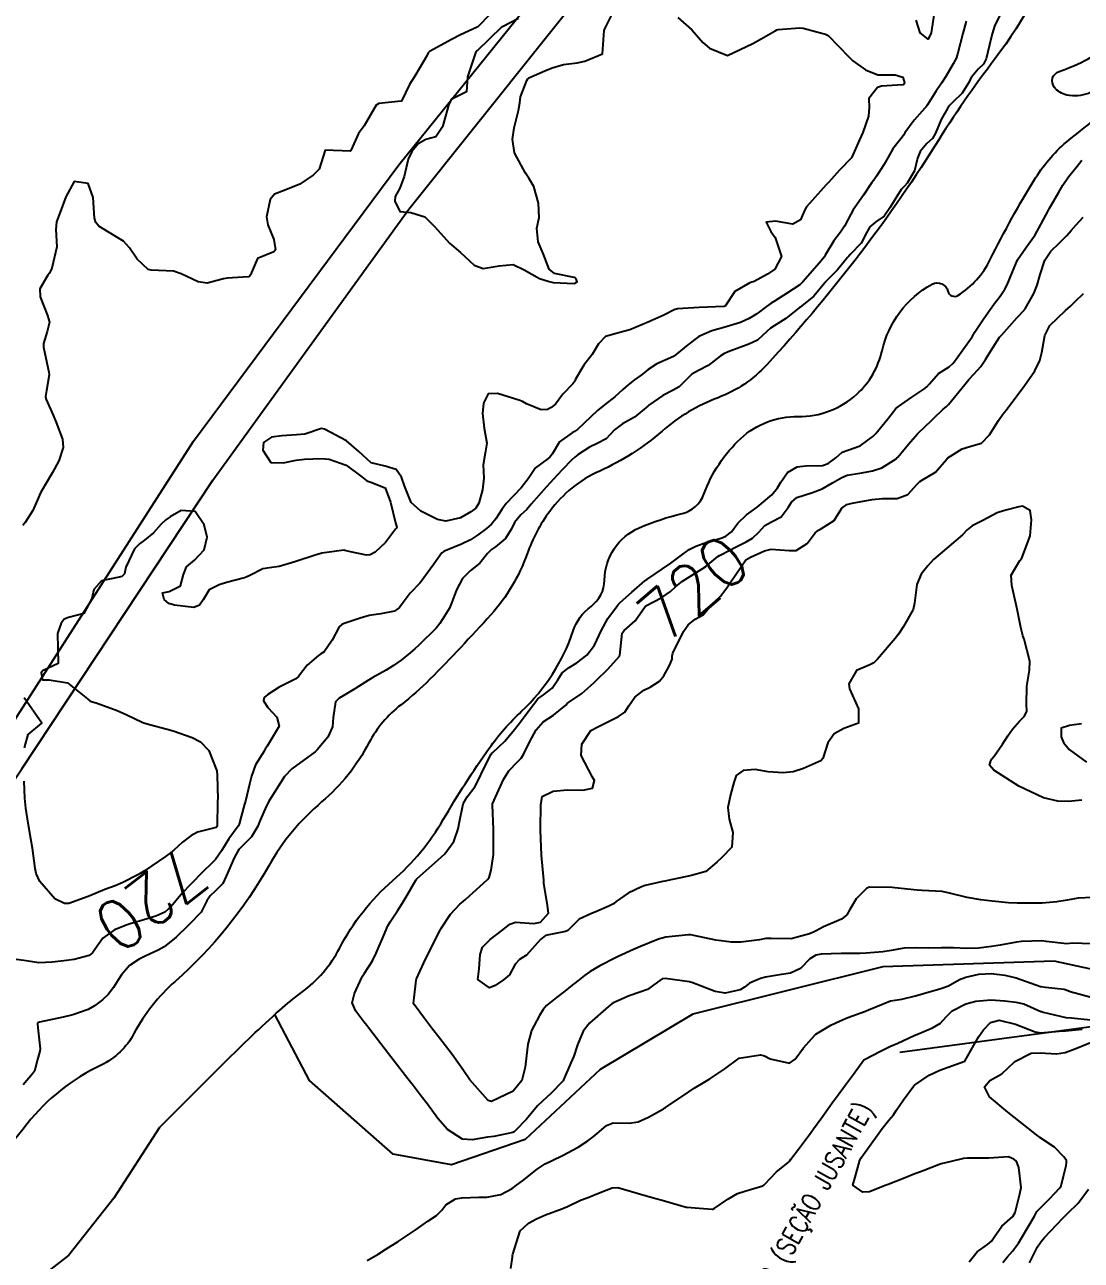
# Model space of a CAD drawing. Header units: metres. Extents: x 318500 to 325275, y 7408834 to 7428799.
# Drawn here: x 321337.8 to 321422.1, y 7415495.1 to 7415593.7 of the extents above; entities that cross this region are included whole.
import ezdxf
from ezdxf.enums import TextEntityAlignment as Align

# ---------------------------------------------------------------- set-up
doc = ezdxf.new("R2010")
doc.units = ezdxf.units.M
doc.header["$MEASUREMENT"] = 0
doc.linetypes.add('CONTINUO', pattern=[0])
for name, color, linetype in [('Cotas', 45, 'Continuous'), ('Curvas de Nivel 1m', 11, 'Continuous'), ('Curvas de Nivel 5m', 15, 'Continuous'), ('Hidrografia', 140, 'Continuous'), ('Linha Férrea', 20, 'Continuous'), ('TEXTO', 45, 'Continuous'), ('Vias Primárias', 230, 'Continuous'), ('Vias Secundárias', 230, 'Continuous')]:
    doc.layers.add(name, color=color, linetype=linetype)
doc.styles.add('ROMANS', font='romans', dxfattribs={"height": 0.2})
doc.styles.add('Style-STANDARD', font='STANDARD.shx')

msp = doc.modelspace()

# ---------------------------------------------------------------- linework, layer by layer
at = {"layer": 'Curvas de Nivel 1m', "flags": 128}
for points, elevation in [([(321374.903, 7415594.478), (321373.927, 7415593.489), (321373.89, 7415593.463), (321372.539, 7415592.848), (321371.88, 7415592.507), (321370.079, 7415591.537), (321369.974, 7415591.433), (321369.865, 7415591.181), (321369.256, 7415590.142), (321368.904, 7415589.554), (321368.49, 7415588.9), (321367.836, 7415587.57), (321367.81, 7415587.551), (321366.028, 7415587.367), (321365.807, 7415587.241), (321364.865, 7415585.604), (321364.418, 7415584.973), (321363.794, 7415583.619), (321363.782, 7415583.597), (321363.759, 7415583.586), (321361.76, 7415583.65), (321361.265, 7415582.127), (321360.802, 7415581.659), (321360.158, 7415581.233), (321359.723, 7415580.942), (321358.467, 7415580.438), (321357.715, 7415580.151), (321357.367, 7415579.705), (321357.073, 7415578.326), (321357.164, 7415577.705), (321357.662, 7415576.521), (321357.774, 7415575.698), (321357.648, 7415575.536), (321356.35, 7415575.005), (321355.78, 7415573.718), (321355.731, 7415573.616), (321355.628, 7415573.556), (321353.926, 7415573.445), (321353.625, 7415573.385), (321352.34, 7415573.048), (321351.62, 7415573.139), (321350.256, 7415573.794), (321349.632, 7415574.004), (321347.873, 7415574.067), (321347.633, 7415574.12), (321346.755, 7415574.958), (321346.138, 7415575.853), (321345.658, 7415576.392), (321344.378, 7415577.165), (321343.675, 7415577.579), (321343.438, 7415577.884), (321343.332, 7415578.239), (321343.237, 7415579.887), (321342.833, 7415581.005), (321341.722, 7415581.145), (321341.044, 7415579.92), (321340.692, 7415578.928), (321340.311, 7415577.931), (321340.267, 7415577.335), (321340.327, 7415575.93), (321339.932, 7415574.234), (321339.804, 7415573.937), (321339.739, 7415573.828), (321339.626, 7415573.688), (321338.977, 7415572.578), (321338.995, 7415571.946), (321339.578, 7415570.462), (321339.738, 7415569.937), (321339.562, 7415569.182), (321339.267, 7415568.229), (321339.265, 7415567.943), (321339.531, 7415566.677), (321339.709, 7415565.937), (321339.719, 7415565.735), (321339.498, 7415564.486), (321339.436, 7415563.995), (321339.44, 7415563.94), (321339.488, 7415563.761), (321340.05, 7415562.506), (321340.268, 7415561.928), (321340.778, 7415560.592), (321340.845, 7415559.919), (321340.481, 7415558.867), (321340, 7415557.931), (321339.4, 7415556.957), (321339.027, 7415556.31), (321338.88, 7415555.945), (321338.427, 7415554.897), (321337.796, 7415553.956), (321337.622, 7415553.692)], 722), ([(321415.861, 7415594.931), (321415.199, 7415593.638), (321414.968, 7415592.939), (321414.767, 7415592.055), (321414.491, 7415590.944), (321414.288, 7415590.521), (321413.857, 7415590.115), (321413.327, 7415589.478), (321413.055, 7415588.962), (321412.595, 7415588.202), (321411.817, 7415587.464), (321411.578, 7415587.219), (321411.418, 7415586.986), (321410.92, 7415586.112), (321410.444, 7415585), (321410.207, 7415584.581), (321409.778, 7415584.197), (321409.229, 7415583.555), (321409.027, 7415583.017), (321408.772, 7415581.993), (321408.207, 7415581.025), (321407.97, 7415580.785), (321407.725, 7415580.524), (321406.805, 7415579.044), (321406.371, 7415578.379), (321405.693, 7415577.928), (321405.205, 7415577.55), (321404.952, 7415577.071), (321404.514, 7415576.231), (321403.654, 7415575.325), (321403.535, 7415575.207), (321403.442, 7415575.092), (321402.623, 7415574.117), (321401.66, 7415573.11), (321401.647, 7415573.092), (321401.629, 7415573.07), (321400.739, 7415571.997), (321399.652, 7415571.139), (321399.619, 7415571.12), (321399.599, 7415571.099), (321398.518, 7415570.224), (321397.577, 7415569.627), (321397.293, 7415569.454), (321396.984, 7415569.176), (321396.261, 7415568.485), (321395.56, 7415568.162), (321393.908, 7415567.569), (321393.552, 7415567.411), (321393.272, 7415567.224), (321392.315, 7415566.462), (321391.532, 7415566.063), (321391.01, 7415565.773), (321390.481, 7415565.26), (321390.01, 7415564.768), (321389.509, 7415564.51), (321388.696, 7415564.088), (321387.571, 7415563.299), (321387.489, 7415563.227), (321386.447, 7415562.343), (321385.475, 7415561.825), (321384.831, 7415561.33), (321384.169, 7415560.63), (321383.454, 7415560.258), (321382.841, 7415559.967), (321381.953, 7415559.372), (321381.664, 7415559.149), (321381.433, 7415558.933), (321380.665, 7415558.144), (321379.958, 7415557.395), (321379.706, 7415557.098), (321379.404, 7415556.785), (321378.2, 7415555.418), (321377.833, 7415554.973), (321377.377, 7415554.564), (321376.871, 7415553.934), (321376.617, 7415553.441), (321376.138, 7415552.658), (321375.338, 7415551.992), (321375.019, 7415551.779), (321374.704, 7415551.466), (321374.083, 7415550.711), (321373.316, 7415550.091), (321372.709, 7415549.489), (321372.227, 7415548.565), (321371.83, 7415547.502), (321371.667, 7415547.111), (321371.264, 7415546.465), (321370.888, 7415545.883), (321370.609, 7415545.52), (321369.236, 7415544.154), (321368.911, 7415543.865), (321368.542, 7415543.547), (321367.817, 7415542.958), (321367.215, 7415542.529), (321366.607, 7415542.171), (321365.559, 7415541.585), (321365.337, 7415541.449), (321365.197, 7415541.361), (321364.115, 7415540.678), (321363.177, 7415540.101), (321362.878, 7415539.92), (321362.571, 7415539.626), (321362.398, 7415538.388), (321362.341, 7415537.628), (321361.951, 7415536.818), (321361.123, 7415535.807), (321360.938, 7415535.643), (321359.099, 7415534.291), (321358.492, 7415533.679), (321357.537, 7415532.155), (321357.255, 7415531.697), (321357.187, 7415531.58), (321357.064, 7415531.324), (321356.57, 7415530.182), (321356.38, 7415529.707), (321355.871, 7415528.867), (321355.014, 7415528.018), (321354.871, 7415527.863), (321354.784, 7415527.723), (321354.515, 7415527.237), (321353.843, 7415525.737), (321353.576, 7415525.147), (321352.972, 7415524.524), (321352.564, 7415524.158), (321352.318, 7415523.76), (321351.854, 7415522.859), (321350.932, 7415521.894), (321350.873, 7415521.838), (321350.815, 7415521.781), (321349.847, 7415520.865), (321348.913, 7415520.086), (321348.427, 7415519.807), (321347.392, 7415519.334), (321346.899, 7415519.097), (321346.132, 7415518.601), (321345.486, 7415517.851), (321345.253, 7415517.475), (321344.865, 7415516.844), (321344.429, 7415516.291), (321343.97, 7415515.869), (321343.349, 7415515.371), (321342.842, 7415515.078), (321341.598, 7415514.659), (321340.836, 7415514.473), (321338.963, 7415514.07), (321338.831, 7415514.031), (321338.788, 7415513.983), (321338.781, 7415513.94), (321338.825, 7415513.611), (321339.011, 7415511.937), (321338.984, 7415511.75), (321338.787, 7415511.083), (321338.542, 7415510.174), (321338.404, 7415509.944), (321337.64, 7415509.072)], 719), ([(321377.178, 7415594.164), (321375.891, 7415593.505), (321375.861, 7415593.489), (321375.831, 7415593.461), (321373.871, 7415591.577), (321373.819, 7415591.542), (321373.775, 7415591.491), (321373.289, 7415590.055), (321373.107, 7415589.497), (321373.018, 7415588.302), (321371.813, 7415587.703), (321371.757, 7415587.565), (321371.73, 7415587.511), (321371.617, 7415587.322), (321371.121, 7415585.52), (321370.583, 7415584.723), (321369.775, 7415584.508), (321369.16, 7415584.158), (321368.654, 7415583.557), (321368.375, 7415582.936), (321368.049, 7415581.565), (321367.721, 7415580.622), (321367.331, 7415579.956), (321367.319, 7415579.574), (321367.698, 7415578.772), (321368.584, 7415578.669), (321369.692, 7415578.332), (321370.508, 7415577.528), (321371.661, 7415576.235), (321372.553, 7415575.501), (321373.64, 7415574.491), (321374.359, 7415574.201), (321375.64, 7415574.435), (321376.741, 7415574.544), (321377.637, 7415574.118), (321378.846, 7415573.418), (321379.626, 7415573.165), (321379.936, 7415573.094), (321381.624, 7415573.007), (321381.852, 7415573.151), (321381.784, 7415573.378), (321381.711, 7415573.459), (321381.631, 7415573.493), (321380.049, 7415573.819), (321379.638, 7415574.167), (321379.153, 7415575.415), (321378.737, 7415576.346), (321378.651, 7415577.42), (321378.836, 7415578.275), (321378.772, 7415579.419), (321378.399, 7415580.747), (321378.006, 7415581.427), (321377.736, 7415581.807), (321376.851, 7415583.444), (321376.693, 7415584.529), (321376.83, 7415585.444), (321377.187, 7415586.822), (321377.285, 7415587.438), (321377.332, 7415587.922), (321377.837, 7415589.206), (321377.918, 7415589.35), (321378.003, 7415589.428), (321379.283, 7415589.981), (321379.852, 7415590.212), (321380.773, 7415590.48), (321381.859, 7415590.623), (321382.473, 7415590.758), (321383.87, 7415591.35), (321384.026, 7415593.212), (321384.064, 7415593.348), (321384.687, 7415594.564)], 721), ([(321410.34, 7415594.578), (321410.105, 7415593.007), (321409.885, 7415592.51), (321409.235, 7415593.017), (321408.905, 7415594.02)], 721), ([(321389.905, 7415594.246), (321390.999, 7415593.259), (321391.88, 7415592.24), (321392.434, 7415591.8), (321393.87, 7415591.22), (321395.88, 7415592.172), (321396.538, 7415592.529), (321397.649, 7415593.172), (321397.803, 7415593.259), (321397.892, 7415593.288), (321399.622, 7415593.416), (321399.894, 7415593.377), (321400.869, 7415593.125), (321401.689, 7415592.914), (321401.887, 7415592.791), (321403.539, 7415591.093), (321403.865, 7415590.772), (321404.873, 7415590.057), (321405.849, 7415589.677), (321407.23, 7415589.658), (321407.847, 7415589.488), (321407.975, 7415589.029), (321407.938, 7415588.93), (321407.837, 7415588.859), (321406.137, 7415588.754), (321405.834, 7415588.659), (321405.127, 7415587.764), (321405.152, 7415587.07), (321405.107, 7415586.375), (321404.65, 7415585.077), (321404.395, 7415584.467), (321403.79, 7415583.09), (321403.778, 7415583.071), (321403.759, 7415583.045), (321402.793, 7415582.051), (321401.946, 7415581.108), (321401.84, 7415580.998), (321401.728, 7415580.879), (321400.162, 7415579.133), (321400.001, 7415578.841), (321399.694, 7415578.092), (321399.082, 7415577.756), (321397.692, 7415577.976), (321396.947, 7415577.921), (321397.306, 7415577.174), (321397.673, 7415576.685), (321398.169, 7415575.162), (321397.64, 7415574.155), (321397.062, 7415573.749), (321395.98, 7415573.187), (321395.721, 7415573.096), (321395.628, 7415573.067), (321394.436, 7415572.389), (321393.662, 7415571.219), (321393.624, 7415571.196), (321393.599, 7415571.186), (321393.561, 7415571.182), (321391.598, 7415571.106), (321389.875, 7415570.988), (321389.595, 7415570.909), (321388.789, 7415570.483), (321387.58, 7415569.969), (321386.076, 7415569.322), (321385.569, 7415569.193), (321384.121, 7415568.788), (321383.559, 7415568.202), (321383.054, 7415567.357), (321382.404, 7415566.5), (321381.734, 7415565.377), (321381.661, 7415565.234), (321381.514, 7415565.01), (321380.713, 7415564.177), (321380.133, 7415563.394), (321379.775, 7415563.109), (321379.486, 7415562.972), (321379, 7415562.922), (321377.807, 7415563.425), (321377.493, 7415563.604), (321377.211, 7415563.718), (321375.502, 7415564.247), (321374.746, 7415564.223), (321374.378, 7415563.471), (321374.308, 7415562.646), (321374.45, 7415561.47), (321374.648, 7415560.272), (321374.522, 7415559.469), (321374.361, 7415558.535), (321374.416, 7415557.47), (321374.316, 7415556.556), (321374.007, 7415555.474), (321373.765, 7415555.096), (321373.38, 7415554.786), (321372.543, 7415554.322), (321371.368, 7415554.054), (321370.712, 7415554.178), (321369.38, 7415554.856), (321368.611, 7415555.548), (321368.09, 7415556.866), (321367.835, 7415557.556), (321367.419, 7415558.162), (321366.549, 7415558.447), (321365.427, 7415558.711), (321364.439, 7415559.605), (321363.453, 7415560.465), (321361.708, 7415561.396), (321361.467, 7415561.436), (321360.118, 7415561.002), (321359.459, 7415560.928), (321358.278, 7415560.868), (321357.456, 7415560.758), (321356.829, 7415560.326), (321356.776, 7415559.707), (321357.426, 7415558.738), (321358.404, 7415558.707), (321359.429, 7415558.926), (321360.099, 7415558.991), (321361.431, 7415559.054), (321362.073, 7415558.991), (321363.423, 7415558.518), (321364.679, 7415557.601), (321365.068, 7415557.257), (321365.406, 7415557.172), (321366.527, 7415556.699), (321366.952, 7415555.567), (321367.365, 7415553.915), (321367.468, 7415553.559), (321367.43, 7415553.488), (321367.358, 7415553.401), (321366.576, 7415552.337), (321365.751, 7415551.584), (321365.328, 7415551.359), (321365.06, 7415551.326), (321363.768, 7415551.613), (321363.331, 7415551.716), (321363.228, 7415551.724), (321362.468, 7415551.629), (321361.48, 7415551.487), (321361.328, 7415551.453), (321361.04, 7415551.357), (321359.321, 7415550.808), (321358.068, 7415550.439), (321357.316, 7415550.331), (321356.769, 7415550.252), (321355.75, 7415549.716), (321355.454, 7415549.572), (321355.307, 7415549.532), (321353.879, 7415549.164), (321353.298, 7415548.962), (321352.484, 7415548.57), (321352.004, 7415547.769), (321351.711, 7415547.336), (321351.271, 7415547.167), (321349.719, 7415547.35), (321349.275, 7415547.491), (321348.895, 7415547.806), (321348.771, 7415548.325), (321349.289, 7415548.429), (321350.199, 7415548.888), (321350.441, 7415549.789), (321350.686, 7415550.416), (321351.321, 7415550.927), (321352.089, 7415551.769), (321352.333, 7415552.777), (321352.094, 7415553.769), (321351.375, 7415554.813), (321350.268, 7415554.9), (321349.369, 7415554.389), (321349.024, 7415554.146), (321348.665, 7415553.81), (321348.05, 7415553.119), (321347.341, 7415552.543), (321346.931, 7415552.241), (321346.533, 7415551.842), (321345.849, 7415550.385), (321345.725, 7415549.854), (321345.533, 7415549.63), (321345.306, 7415549.579), (321343.888, 7415549.288), (321343.291, 7415548.593), (321343.158, 7415548.005), (321343.133, 7415547.882), (321342.477, 7415546.677), (321341.257, 7415546.358), (321340.927, 7415546.243), (321340.685, 7415545.918), (321340.394, 7415545.075), (321340.402, 7415543.922), (321340.435, 7415542.699), (321339.202, 7415542.099), (321339.113, 7415542.029), (321339.087, 7415541.941), (321339.192, 7415541.39), (321339.734, 7415541.39), (321341.189, 7415541.161), (321342.79, 7415539.886), (321342.987, 7415539.701), (321343.168, 7415539.638), (321343.479, 7415539.564), (321345.161, 7415538.938), (321345.917, 7415538.608), (321347.152, 7415538.01), (321347.281, 7415537.958), (321347.72, 7415537.821), (321349.145, 7415537.446), (321349.624, 7415537.314), (321351.135, 7415536.791), (321351.8, 7415536.44), (321352.455, 7415535.76), (321353.096, 7415534.141), (321353.134, 7415533.793), (321353.138, 7415533.749), (321353.18, 7415531.858), (321353.162, 7415531.749), (321353.15, 7415531.668), (321353.13, 7415529.749), (321353.108, 7415529.68), (321353.038, 7415529.615), (321351.571, 7415529.232), (321351.028, 7415528.954), (321350.373, 7415528.434), (321349.668, 7415527.793), (321349.296, 7415527.508), (321349.005, 7415527.305), (321347.323, 7415526.155), (321346.991, 7415525.939), (321346.803, 7415525.833), (321345.608, 7415525.223), (321344.977, 7415524.96), (321344.176, 7415524.664), (321342.964, 7415524.164), (321342.762, 7415524.084), (321342.244, 7415523.891), (321341.304, 7415523.556), (321340.954, 7415523.531), (321340.17, 7415523.922), (321338.98, 7415525.294), (321338.685, 7415525.943), (321338.611, 7415526.327), (321338.387, 7415527.946), (321338.261, 7415528.708), (321338.058, 7415529.95), (321337.858, 7415531.152), (321337.775, 7415531.953), (321337.728, 7415533.309)], 721), ([(321422.932, 7415520.314), (321421.403, 7415520.366), (321420.932, 7415520.334), (321419.278, 7415520.522), (321418.935, 7415520.566), (321417.312, 7415520.517), (321416.933, 7415520.451), (321415.624, 7415520.218), (321414.928, 7415520.112), (321413.889, 7415519.972), (321412.925, 7415519.965), (321411.881, 7415520.011), (321410.925, 7415519.993), (321409.933, 7415519.982), (321408.925, 7415520.018), (321407.964, 7415519.975), (321406.921, 7415519.788), (321406.267, 7415519.693), (321404.918, 7415519.578), (321404.427, 7415519.555), (321402.917, 7415519.562), (321401.321, 7415519.509), (321400.913, 7415519.42), (321400.415, 7415519.117), (321399.679, 7415518.348), (321398.893, 7415517.991), (321398.157, 7415517.881), (321396.888, 7415517.676), (321396.487, 7415517.565), (321395.618, 7415517.179), (321395.201, 7415516.859), (321394.872, 7415516.655), (321393.682, 7415516.394), (321392.869, 7415516.51), (321391.004, 7415517.239), (321390.881, 7415517.275), (321390.837, 7415517.285), (321388.884, 7415517.569), (321388.636, 7415517.522), (321388.283, 7415517.279), (321387.482, 7415516.679), (321386.868, 7415516.468), (321385.997, 7415516.175), (321384.855, 7415515.662), (321384.639, 7415515.538), (321384.352, 7415515.327), (321382.836, 7415513.982), (321382.346, 7415513.357), (321381.898, 7415512.279), (321381.583, 7415511.368), (321381.345, 7415510.818), (321380.771, 7415509.48), (321380.745, 7415509.406), (321380.725, 7415509.38), (321379.756, 7415508.394), (321378.751, 7415507.455), (321378.699, 7415507.401), (321377.814, 7415506.333), (321376.927, 7415505.427), (321376.825, 7415505.322), (321376.718, 7415505.273), (321375.203, 7415504.962), (321374.712, 7415504.903), (321373.488, 7415504.693), (321372.709, 7415504.727), (321371.506, 7415505.498), (321370.733, 7415506.396), (321369.903, 7415507.523), (321369.403, 7415508.177), (321368.765, 7415509.017), (321368.358, 7415509.544), (321366.8, 7415511.56), (321365.241, 7415513.584), (321365.061, 7415513.816), (321364.835, 7415514.108), (321364.187, 7415514.944), (321363.916, 7415515.604), (321364.092, 7415516.371), (321364.643, 7415517.594), (321364.729, 7415517.745), (321364.886, 7415517.98), (321365.517, 7415518.965), (321365.831, 7415519.576), (321366.49, 7415521.131), (321366.661, 7415521.564), (321366.744, 7415521.752), (321366.938, 7415522.077), (321367.534, 7415522.971), (321367.896, 7415523.551), (321368.298, 7415524.219), (321368.988, 7415525.393), (321369.049, 7415525.479), (321369.101, 7415525.538), (321371.007, 7415527.247), (321371.289, 7415527.506), (321372.019, 7415528.501), (321372.351, 7415529.49), (321372.469, 7415530.069), (321372.774, 7415531.484), (321373.076, 7415532.057), (321373.695, 7415532.863), (321374.019, 7415533.471), (321374.349, 7415534.22), (321375.005, 7415535.461), (321375.054, 7415535.527), (321375.122, 7415535.587), (321376.097, 7415536.484), (321376.863, 7415537.434), (321377.154, 7415537.8), (321378.365, 7415539.412), (321378.708, 7415539.876), (321379.182, 7415540.199), (321379.861, 7415540.722), (321380.324, 7415541.389), (321380.655, 7415541.938), (321381.215, 7415542.365), (321381.842, 7415542.749), (321382.63, 7415543.359), (321383.238, 7415544.161), (321383.79, 7415545.342), (321384.316, 7415546.283), (321385.071, 7415547.323), (321385.165, 7415547.439), (321385.284, 7415547.556), (321386.212, 7415548.395), (321387.264, 7415549.3), (321387.288, 7415549.323), (321387.31, 7415549.34), (321387.414, 7415549.402), (321389.324, 7415550.692), (321390.081, 7415551.259), (321390.801, 7415551.785), (321391.342, 7415552.049), (321392.202, 7415552.377), (321393.352, 7415552.707), (321393.718, 7415552.851), (321394.165, 7415553.208), (321394.683, 7415553.888), (321395.381, 7415554.563), (321395.736, 7415554.833), (321396.227, 7415555.177), (321397.4, 7415556.155), (321397.851, 7415556.71), (321398.122, 7415557.153), (321398.643, 7415557.93), (321399.429, 7415558.389), (321400.09, 7415558.47), (321401.431, 7415558.5), (321401.894, 7415558.644), (321402.514, 7415559.099), (321402.997, 7415559.544), (321403.449, 7415559.713), (321404.455, 7415560.075), (321405.466, 7415560.816), (321405.586, 7415560.94), (321405.69, 7415561.057), (321406.659, 7415562.219), (321407.302, 7415563.033), (321407.398, 7415563.125), (321407.492, 7415563.192), (321408.569, 7415563.955), (321409.514, 7415564.59), (321409.758, 7415564.765), (321409.977, 7415565.003), (321410.693, 7415565.833), (321411.541, 7415566.37), (321411.868, 7415566.653), (321412.113, 7415566.972), (321413.373, 7415568.758), (321413.48, 7415568.951), (321413.512, 7415569.009), (321413.572, 7415569.102), (321414.315, 7415570.221), (321414.827, 7415570.938), (321415.14, 7415571.401), (321415.616, 7415572.008), (321415.995, 7415572.554), (321416.186, 7415572.922), (321416.604, 7415573.957), (321417.009, 7415574.91), (321417.67, 7415575.873), (321418.399, 7415576.889), (321418.861, 7415577.714), (321419.488, 7415578.873), (321419.566, 7415579.019), (321419.716, 7415579.3), (321420.303, 7415580.293), (321420.631, 7415580.861), (321421.076, 7415581.527), (321421.755, 7415582.377), (321422.134, 7415582.844)], 719), ([(321422.124, 7415531.79), (321421.083, 7415531.676), (321420.231, 7415531.705), (321419.086, 7415531.967), (321417.1, 7415532.9), (321415.113, 7415534.19), (321414.77, 7415534.578), (321414.864, 7415534.924), (321414.963, 7415535.082), (321415.126, 7415535.3), (321415.796, 7415536.258), (321416.218, 7415536.909), (321416.606, 7415537.458), (321417.168, 7415538.094), (321417.567, 7415538.501), (321417.749, 7415538.891), (321417.724, 7415539.431), (321417.745, 7415540.892), (321417.954, 7415542.154), (321417.977, 7415542.889), (321417.528, 7415544.624), (321417.433, 7415544.897), (321417.396, 7415545.032), (321417.267, 7415545.556), (321416.998, 7415546.903), (321416.93, 7415547.259), (321416.543, 7415548.908), (321416.499, 7415549.735), (321417.184, 7415550.902), (321417.342, 7415551.1), (321418.01, 7415552.89), (321418.122, 7415554.145), (321418.009, 7415554.891), (321417.395, 7415555.243), (321417.096, 7415555.203), (321416.064, 7415554.92), (321415.535, 7415554.781), (321415.387, 7415554.715), (321414.223, 7415554.096), (321413.371, 7415553.674), (321412.975, 7415553.347), (321412.606, 7415552.961), (321411.349, 7415551.884), (321410.308, 7415550.99), (321409.832, 7415550.488), (321409.318, 7415549.812), (321408.967, 7415549.005), (321408.786, 7415547.509), (321408.666, 7415547.009), (321407.894, 7415545.655), (321407.498, 7415545.026), (321407.247, 7415544.686), (321405.82, 7415543.051), (321405.525, 7415542.756), (321405.223, 7415542.586), (321404.16, 7415542.127), (321403.548, 7415541.077), (321403.602, 7415540.668), (321404.323, 7415539.068), (321404.304, 7415537.923), (321403.154, 7415537.508), (321402.38, 7415537.092), (321401.872, 7415536.366), (321401.457, 7415535.105), (321401.294, 7415534.931), (321401.116, 7415534.851), (321399.919, 7415534.317), (321399.104, 7415534.055), (321398.293, 7415533.957), (321397.103, 7415534.043), (321396.056, 7415534.226), (321395.104, 7415534.156), (321394.551, 7415533.745), (321394.361, 7415533.201), (321394.099, 7415532.224), (321393.874, 7415531.208), (321394, 7415530.261), (321394.271, 7415529.202), (321394.191, 7415528.034), (321393.41, 7415527.214), (321393.006, 7415526.834), (321392.119, 7415526.108), (321390.995, 7415525.774), (321389.101, 7415525.378), (321388.991, 7415525.349), (321388.574, 7415525.276), (321387.296, 7415524.984), (321386.984, 7415524.872), (321385.927, 7415524.359), (321384.966, 7415523.691), (321384.768, 7415523.518), (321384.395, 7415523.328), (321383.394, 7415522.903), (321382.951, 7415522.718), (321382.02, 7415522.288), (321381.117, 7415521.377), (321380.929, 7415521.306), (321379.341, 7415520.981), (321378.923, 7415520.683), (321377.815, 7415519.416), (321377.25, 7415519.08), (321376.899, 7415518.698), (321376.462, 7415517.86), (321375.97, 7415517.444), (321375.321, 7415517.005), (321374.87, 7415516.822), (321373.937, 7415517.469), (321374.026, 7415518.336), (321374.118, 7415519.468), (321374.318, 7415520.064), (321374.922, 7415520.663), (321375.926, 7415521.445), (321376.485, 7415521.888), (321376.939, 7415522.046), (321378.392, 7415521.954), (321378.94, 7415522.042), (321379.583, 7415522.761), (321379.501, 7415523.395), (321379.205, 7415525.179), (321379.193, 7415525.398), (321379.01, 7415527.4), (321378.93, 7415529.402), (321378.924, 7415529.519), (321378.956, 7415531.402), (321379.077, 7415532.076), (321379.957, 7415532.516), (321381.082, 7415532.616), (321382.32, 7415532.599), (321383.084, 7415532.75), (321383.233, 7415533.348), (321383.094, 7415533.631), (321382.182, 7415535.364), (321382.232, 7415536.265), (321382.962, 7415537.353), (321383.151, 7415537.465), (321383.399, 7415537.593), (321385.161, 7415538.461), (321385.675, 7415538.804), (321385.991, 7415539.312), (321386.471, 7415540.016), (321387.189, 7415540.57), (321387.679, 7415540.806), (321388.423, 7415541.282), (321388.775, 7415541.708), (321389.219, 7415542.528), (321389.451, 7415543.042), (321389.442, 7415543.267), (321389.489, 7415543.523), (321390.349, 7415545.254), (321390.723, 7415545.783), (321391.265, 7415546.231), (321391.922, 7415546.582), (321392.451, 7415547.228), (321392.859, 7415547.651), (321393.293, 7415548.059), (321393.796, 7415548.719), (321394.121, 7415549.208), (321395.328, 7415550.953), (321395.703, 7415551.184), (321396.818, 7415551.688), (321397.34, 7415551.828), (321398.783, 7415551.701), (321399.339, 7415551.719), (321400.21, 7415552.264), (321400.867, 7415553.117), (321401.132, 7415553.345), (321401.365, 7415553.462), (321402.376, 7415554.094), (321402.995, 7415555.086), (321403.393, 7415555.37), (321403.799, 7415555.481), (321405.397, 7415555.789), (321406.216, 7415555.866), (321407.398, 7415555.859), (321408.253, 7415556.17), (321408.996, 7415557.014), (321409.205, 7415557.22), (321409.415, 7415557.346), (321410.463, 7415557.956), (321411.33, 7415558.982), (321411.376, 7415559.046), (321411.442, 7415559.106), (321412.589, 7415559.827), (321413.457, 7415560.079), (321414.136, 7415560.267), (321414.779, 7415560.937), (321415.036, 7415561.375), (321415.487, 7415562.08), (321415.844, 7415562.576), (321416.107, 7415562.921), (321417.519, 7415564.806), (321417.596, 7415564.899), (321418.377, 7415566.047), (321418.779, 7415566.882), (321418.93, 7415567.509), (321419.175, 7415568.876), (321419.588, 7415569.67), (321420.84, 7415570.858), (321421.241, 7415571.218), (321421.611, 7415571.591), (321422.256, 7415572.205)], 721), ([(321337.758, 7415535.954), (321338.058, 7415537.029), (321339.15, 7415537.94), (321337.735, 7415539.954)], 721), ([(321422.117, 7415537.879), (321421.164, 7415537.75), (321420.476, 7415537.534), (321420.49, 7415536.85), (321420.682, 7415536.386), (321421.135, 7415535.822), (321422.509, 7415534.826)], 721), ([(321365.11, 7415495.054), (321365.978, 7415495.569), (321366.594, 7415495.949), (321367.583, 7415496.567), (321368.607, 7415497.252), (321369.002, 7415497.534), (321369.953, 7415498.187), (321370.627, 7415498.644), (321371.057, 7415499.08), (321371.391, 7415499.499), (321372.161, 7415499.973), (321372.649, 7415500.047), (321374.013, 7415500.103), (321374.65, 7415500.118), (321375.778, 7415500.318), (321376.661, 7415500.804), (321377.024, 7415501.065), (321377.495, 7415501.418), (321378.68, 7415502.357), (321379.316, 7415502.761), (321380.583, 7415503.381), (321380.658, 7415503.412), (321380.691, 7415503.431), (321381.952, 7415504.111), (321382.709, 7415504.61), (321383.124, 7415504.933), (321383.606, 7415505.337), (321384.213, 7415505.842), (321384.731, 7415506.044), (321386.022, 7415506.015), (321386.732, 7415506.11), (321387.542, 7415506.484), (321388.748, 7415507.168), (321388.812, 7415507.206), (321388.901, 7415507.268), (321390.763, 7415508.506), (321391.204, 7415508.798), (321391.904, 7415509.229), (321392.453, 7415509.545), (321392.778, 7415509.756), (321393.645, 7415510.349), (321394.8, 7415511.19), (321396.504, 7415511.465), (321396.803, 7415511.385), (321397.262, 7415511.155), (321398.795, 7415510.792), (321399.266, 7415511.133), (321399.91, 7415512.027), (321400.829, 7415513.044), (321400.864, 7415513.075), (321400.905, 7415513.109), (321402.103, 7415513.829), (321402.847, 7415514.192), (321403.472, 7415514.453), (321404.858, 7415514.95), (321404.936, 7415514.982), (321405.104, 7415515.056), (321406.867, 7415515.769), (321407.774, 7415515.922), (321408.872, 7415516.166), (321409.499, 7415516.369), (321410.878, 7415516.759), (321411.499, 7415516.971), (321412.367, 7415517.479), (321412.891, 7415517.663), (321413.926, 7415517.903), (321414.896, 7415517.955), (321415.978, 7415517.825), (321416.891, 7415517.607), (321418.827, 7415516.925), (321418.881, 7415516.908), (321419.223, 7415516.865), (321420.738, 7415516.702), (321420.878, 7415516.664), (321421.198, 7415516.515), (321422.872, 7415516.065)], 719), ([(321413.14, 7415494.942), (321413.775, 7415495.76), (321414.611, 7415496.333), (321414.924, 7415496.608), (321415.13, 7415496.915), (321415.738, 7415497.799), (321416.637, 7415498.571), (321416.821, 7415498.897), (321417.18, 7415500.375), (321417.289, 7415500.891), (321417.1, 7415502.488), (321416.955, 7415502.896), (321416.838, 7415503.034), (321416.702, 7415503.13), (321416.282, 7415503.326), (321414.703, 7415503.217), (321412.978, 7415503.221), (321412.702, 7415503.195), (321411.697, 7415502.965), (321410.903, 7415502.771), (321410.696, 7415502.704), (321409.462, 7415502.219), (321408.684, 7415501.91), (321408.034, 7415501.655), (321406.671, 7415501.119), (321406.448, 7415501.033), (321405.18, 7415500.535), (321404.662, 7415500.511), (321403.873, 7415501.068), (321404.033, 7415501.713), (321404.43, 7415503.063), (321404.512, 7415503.252), (321404.705, 7415503.521), (321405.802, 7415505.044), (321406.189, 7415505.578), (321406.738, 7415506.249), (321407.099, 7415506.67), (321407.327, 7415507.021), (321407.9, 7415507.876), (321408.738, 7415509.001), (321408.78, 7415509.042), (321409.941, 7415509.836), (321410.793, 7415510.242), (321412.8, 7415510.95), (321413.525, 7415512.234), (321413.924, 7415512.934), (321414.292, 7415513.474), (321414.847, 7415514.048), (321415.541, 7415514.222), (321416.845, 7415513.905), (321418.422, 7415513.291), (321418.835, 7415513.225), (321420.332, 7415513.353), (321420.838, 7415513.393), (321422.157, 7415513.51)], 721), ([(321415.834, 7415494.908), (321416.188, 7415495.312), (321416.603, 7415495.791), (321417.071, 7415496.435), (321417.34, 7415496.889), (321418.36, 7415498.597), (321418.504, 7415498.872), (321418.554, 7415498.959), (321418.643, 7415499.075), (321419.546, 7415499.968), (321420.39, 7415500.844), (321420.499, 7415501.016), (321420.684, 7415501.775), (321420.886, 7415502.65), (321420.919, 7415502.838), (321420.9, 7415503.036), (321420.705, 7415503.342), (321419.949, 7415504.088), (321418.796, 7415504.869), (321418.721, 7415504.92), (321418.52, 7415505.076), (321416.744, 7415506.5), (321416.218, 7415506.905), (321414.768, 7415508.112), (321414.36, 7415508.926), (321414.785, 7415509.414), (321415.745, 7415509.956), (321416.758, 7415510.9), (321416.778, 7415510.923), (321416.801, 7415510.943), (321418.08, 7415511.612), (321418.811, 7415511.62), (321420.112, 7415511.549), (321420.812, 7415511.666), (321421.669, 7415511.979), (321422.824, 7415512.446)], 722), ([(321417.968, 7415494.879), (321418.176, 7415495.297), (321418.609, 7415496.136), (321418.899, 7415496.582), (321419.137, 7415496.862), (321420.636, 7415498.45), (321420.829, 7415498.647), (321421.028, 7415498.836), (321421.84, 7415499.64), (321422.669, 7415500.739)], 723)]:
    msp.add_lwpolyline(points, dxfattribs=dict(at, elevation=elevation))
at = {"layer": 'Curvas de Nivel 5m', "elevation": 720, "flags": 128}
for points in [[(321412.915, 7415593.954), (321412.637, 7415592.969), (321412.205, 7415591.307), (321412.094, 7415590.977), (321412.02, 7415590.825), (321411.863, 7415590.546), (321411.293, 7415589.543), (321410.941, 7415588.993), (321410.485, 7415588.346), (321409.814, 7415587.269), (321409.71, 7415587.112), (321409.618, 7415587.012), (321408.763, 7415586.058), (321408.01, 7415585.028), (321407.927, 7415584.889), (321407.785, 7415584.68), (321407.052, 7415583.759), (321406.656, 7415583.047), (321406.327, 7415582.476), (321405.738, 7415581.59), (321405.528, 7415581.269), (321405.388, 7415581.065), (321404.718, 7415580.073), (321404.01, 7415579.086), (321403.893, 7415578.902), (321403.702, 7415578.56), (321403.193, 7415577.59), (321402.869, 7415577.098), (321402.353, 7415576.419), (321401.652, 7415575.264), (321401.599, 7415575.163), (321401.564, 7415575.111), (321401.204, 7415574.675), (321399.858, 7415573.137), (321399.749, 7415573.017), (321399.627, 7415572.922), (321398.565, 7415572.206), (321397.607, 7415571.611), (321397.332, 7415571.445), (321396.973, 7415571.176), (321396.187, 7415570.588), (321395.585, 7415570.21), (321394.886, 7415569.895), (321393.574, 7415569.502), (321392.608, 7415569.234), (321391.565, 7415568.774), (321390.687, 7415568.13), (321389.649, 7415567.269), (321389.594, 7415567.225), (321389.549, 7415567.203), (321388.228, 7415566.601), (321387.533, 7415566.141), (321387.061, 7415565.773), (321386.441, 7415565.316), (321385.921, 7415564.917), (321385.508, 7415564.557), (321384.861, 7415563.968), (321384.03, 7415563.342), (321383.485, 7415562.891), (321381.885, 7415561.374), (321381.649, 7415561.196), (321381.466, 7415561.102), (321380.458, 7415560.387), (321379.857, 7415559.396), (321379.687, 7415559.147), (321379.434, 7415558.968), (321378.525, 7415558.312), (321377.941, 7415557.422), (321377.403, 7415556.705), (321376.2, 7415555.448), (321375.85, 7415554.986), (321375.372, 7415554.242), (321375.019, 7415553.81), (321374.623, 7415553.467), (321373.897, 7415552.929), (321373.346, 7415552.569), (321372.626, 7415552.205), (321371.332, 7415551.676), (321371.216, 7415551.628), (321371.062, 7415551.514), (321370.412, 7415550.615), (321369.616, 7415549.535), (321369.49, 7415549.354), (321369.304, 7415549.115), (321368.533, 7415548.305), (321367.969, 7415547.553), (321367.676, 7415547.154), (321367.27, 7415546.862), (321366.194, 7415546.649), (321365.264, 7415546.515), (321364.538, 7415546.324), (321363.254, 7415545.88), (321363.076, 7415545.799), (321362.878, 7415545.624), (321362.304, 7415544.565), (321361.668, 7415543.636), (321361.412, 7415543.453), (321361.226, 7415543.344), (321360.303, 7415542.565), (321359.628, 7415541.664), (321359.401, 7415541.463), (321359.195, 7415541.358), (321358.074, 7415540.799), (321357.178, 7415540.228), (321356.885, 7415539.993), (321356.823, 7415539.703), (321357.165, 7415539.19), (321357.884, 7415538.416), (321358.071, 7415537.686), (321357.126, 7415536.103), (321356.966, 7415535.857), (321356.868, 7415535.703), (321356.196, 7415534.617), (321355.866, 7415533.712), (321355.719, 7415533.078), (321355.392, 7415531.717), (321355.32, 7415531.463), (321355.051, 7415530.483), (321354.887, 7415529.878), (321354.8, 7415529.724), (321354.049, 7415528.71), (321353.464, 7415527.743), (321353.003, 7415527.06), (321351.689, 7415525.77), (321351.341, 7415525.418), (321350.979, 7415525.031), (321350.355, 7415524.4), (321349.857, 7415523.791), (321349.448, 7415523.3), (321348.946, 7415522.858), (321348.23, 7415522.522), (321346.935, 7415522.138), (321346.698, 7415522.069), (321345.952, 7415521.845), (321344.926, 7415521.438), (321344.018, 7415520.77), (321343.361, 7415519.875), (321343.178, 7415519.605), (321342.903, 7415519.394), (321341.71, 7415519.086), (321340.896, 7415518.968), (321339.955, 7415518.863), (321338.893, 7415518.815), (321337.881, 7415518.964), (321336.897, 7415519.096)], [(321422.978, 7415524.035), (321421.84, 7415523.968), (321420.974, 7415523.803), (321420.14, 7415523.685), (321418.971, 7415523.581), (321418.289, 7415523.561), (321416.97, 7415523.568), (321416.276, 7415523.601), (321414.972, 7415523.72), (321414.08, 7415523.826), (321412.976, 7415524.013), (321411.573, 7415524.38), (321410.983, 7415524.503), (321409.387, 7415524.593), (321408.984, 7415524.615), (321407.211, 7415524.803), (321406.987, 7415524.818), (321405.2, 7415524.843), (321404.986, 7415524.773), (321404.114, 7415523.927), (321403.628, 7415523.073), (321403.38, 7415522.651), (321402.952, 7415522.289), (321401.507, 7415521.67), (321400.934, 7415521.364), (321400.766, 7415521.279), (321400.398, 7415521.118), (321398.926, 7415520.733), (321397.333, 7415520.749), (321396.926, 7415520.743), (321396.402, 7415520.645), (321394.923, 7415520.449), (321394.168, 7415520.447), (321392.924, 7415520.616), (321391.172, 7415520.993), (321390.928, 7415521.041), (321390.737, 7415521.051), (321388.926, 7415520.868), (321388.351, 7415520.705), (321386.918, 7415520.119), (321386.347, 7415519.874), (321385.125, 7415519.318), (321384.982, 7415519.247), (321384.908, 7415519.214), (321383.66, 7415518.577), (321382.891, 7415518.112), (321382.452, 7415517.791), (321381.903, 7415517.365), (321381.33, 7415516.917), (321380.868, 7415516.557), (321380.208, 7415516.038), (321379.423, 7415515.394), (321379.151, 7415515.093), (321378.842, 7415514.615), (321378.221, 7415513.409), (321377.91, 7415512.318), (321377.805, 7415511.415), (321377.718, 7415510.484), (321377.443, 7415509.42), (321376.761, 7415508.577), (321375.03, 7415507.733), (321374.754, 7415507.812), (321373.3, 7415509.475), (321372.781, 7415510.219), (321371.876, 7415511.494), (321370.82, 7415512.867), (321370.32, 7415513.518), (321369.679, 7415514.368), (321368.849, 7415515.474), (321368.812, 7415515.54), (321368.808, 7415515.583), (321368.857, 7415516.012), (321369.003, 7415517.413), (321369.037, 7415517.538), (321369.616, 7415518.813), (321369.975, 7415519.524), (321370.929, 7415521.425), (321370.974, 7415521.509), (321371.743, 7415522.703), (321372.503, 7415523.487), (321372.75, 7415523.697), (321372.966, 7415523.889), (321373.805, 7415524.644), (321374.71, 7415525.463), (321374.824, 7415525.629), (321374.997, 7415526.199), (321375.175, 7415527.458), (321375.189, 7415529.306), (321375.184, 7415529.458), (321375.101, 7415531.428), (321375.099, 7415531.46), (321375.113, 7415531.502), (321375.975, 7415533.447), (321376.399, 7415534.142), (321377.111, 7415534.849), (321377.404, 7415535.138), (321377.577, 7415535.423), (321378.082, 7415536.47), (321378.584, 7415537.408), (321379.156, 7415538.026), (321379.973, 7415538.58), (321380.949, 7415539.382), (321381.06, 7415539.493), (321381.173, 7415539.591), (321382.236, 7415540.312), (321383.197, 7415541.154), (321383.291, 7415541.256), (321383.378, 7415541.347), (321384.301, 7415542.246), (321385.229, 7415543.283), (321385.248, 7415543.302), (321385.255, 7415543.32), (321385.462, 7415545.104), (321385.607, 7415545.316), (321386.476, 7415546.094), (321387.279, 7415547.243), (321387.303, 7415547.276), (321387.347, 7415547.299), (321388.617, 7415547.953), (321389.298, 7415548.437), (321389.739, 7415548.828), (321390.255, 7415549.256), (321391.317, 7415549.934), (321392.124, 7415550.43), (321393.084, 7415551.222), (321393.231, 7415551.321), (321393.332, 7415551.368), (321394.538, 7415552.007), (321395.348, 7415552.414), (321395.846, 7415552.689), (321396.347, 7415553.175), (321396.838, 7415553.698), (321397.372, 7415553.987), (321398.137, 7415554.394), (321398.71, 7415555.147), (321398.973, 7415555.566), (321399.398, 7415555.927), (321400.631, 7415556.35), (321401.405, 7415556.642), (321402.229, 7415557.102), (321402.971, 7415557.54), (321403.419, 7415557.71), (321404.586, 7415557.909), (321405.425, 7415558.058), (321406.173, 7415558.305), (321407.319, 7415559.032), (321407.38, 7415559.092), (321407.442, 7415559.165), (321408.293, 7415560.187), (321409.02, 7415561.014), (321409.245, 7415561.239), (321409.474, 7415561.457), (321411.074, 7415562.986), (321411.298, 7415563.178), (321411.496, 7415563.373), (321412.797, 7415564.961), (321413.118, 7415565.364), (321413.533, 7415565.818), (321414.084, 7415566.402), (321414.441, 7415566.941), (321414.861, 7415567.633), (321415.577, 7415568.724), (321415.662, 7415568.845), (321415.738, 7415568.928), (321416.983, 7415570.298), (321417.547, 7415570.901), (321417.568, 7415570.933), (321417.601, 7415570.986), (321418.295, 7415572.215), (321418.578, 7415572.886), (321418.8, 7415573.725), (321419.183, 7415574.877), (321419.667, 7415575.594), (321420.314, 7415576.223), (321420.947, 7415576.857), (321421.288, 7415577.252), (321421.693, 7415577.694), (321422.243, 7415578.301)], [(321376.575, 7415494.43), (321376.688, 7415495.329), (321376.704, 7415495.428), (321376.718, 7415495.555), (321377.317, 7415497.419), (321377.989, 7415498.04), (321378.625, 7415498.384), (321379.332, 7415498.691), (321380.637, 7415499.183), (321380.78, 7415499.236), (321381.082, 7415499.373), (321382.137, 7415499.868), (321382.651, 7415500.068), (321383.575, 7415500.418), (321384.663, 7415500.853), (321385.104, 7415500.875), (321386.657, 7415500.434), (321387.838, 7415500.097), (321388.649, 7415499.867), (321390.563, 7415499.319), (321390.641, 7415499.307), (321391.602, 7415499.23), (321392.639, 7415499.159), (321392.694, 7415499.164), (321392.789, 7415499.218), (321393.889, 7415499.963), (321394.658, 7415500.394), (321395.246, 7415500.597), (321396.668, 7415501.002), (321396.756, 7415501.072), (321396.826, 7415501.158), (321397.73, 7415502.099), (321398.696, 7415502.873), (321398.826, 7415503.01), (321398.923, 7415503.137), (321399.515, 7415503.935), (321400.394, 7415505.115), (321400.534, 7415505.301), (321400.727, 7415505.571), (321401.376, 7415506.465), (321401.831, 7415507.094), (321402.219, 7415507.628), (321402.77, 7415508.388), (321403.063, 7415508.79), (321403.279, 7415509.075), (321403.925, 7415509.933), (321404.747, 7415511.061), (321404.776, 7415511.085), (321404.801, 7415511.103), (321406.079, 7415511.773), (321406.816, 7415512.123), (321407.439, 7415512.403), (321408.75, 7415513.001), (321408.805, 7415513.026), (321408.831, 7415513.037), (321410.215, 7415513.61), (321410.845, 7415513.995), (321411.315, 7415514.511), (321411.782, 7415514.966), (321412.866, 7415515.537), (321413.676, 7415515.746), (321414.869, 7415515.857), (321415.992, 7415515.786), (321416.868, 7415515.677), (321417.507, 7415515.531), (321418.861, 7415514.939), (321418.909, 7415514.917), (321419.051, 7415514.867), (321420.854, 7415514.452), (321421.279, 7415514.411), (321422.852, 7415514.268)]]:
    msp.add_lwpolyline(points, dxfattribs=at)
at = {"layer": 'Hidrografia'}
for points in [[(321420.512, 7415601.009, -0.084033), (321415.23, 7415590.972, 0.023248), (321410.43, 7415584.039, -0.025002), (321404.041, 7415574.88, -0.021019), (321396.994, 7415566.532, -0.116971), (321393.111, 7415563.905, 0.08832), (321388.632, 7415561.232, -0.072894), (321383.657, 7415558.052, 0.128665), (321379.669, 7415554.833, 0.073709), (321377.863, 7415551.435, -0.098407), (321374.967, 7415546.579, -0.011825), (321370.102, 7415541.433, -0.033273), (321367.806, 7415539.407, 0.108084), (321365.238, 7415536.351, -0.09649), (321361.465, 7415531.646, 0.08881), (321357.255, 7415526.556, -0.083751), (321349.768, 7415517.318, 0.090325), (321346.488, 7415513.161, -0.161095), (321343.866, 7415510.651, 0.11467), (321337.963, 7415505.952, -0.097433), (321331.346, 7415500, 6.752663)], [(321424.048, 7415589.231, -0.29194), (321420.935, 7415588.053, -0.175449), (321419.945, 7415588.665, -0.51925), (321420.322, 7415589.937, 0.086137), (321424.755, 7415592.34, 0.100952)], [(321344.913, 7415500.05), (321348.552, 7415505.687), (321353.719, 7415510.865, -0.014503), (321358.129, 7415515.034, -0.023875), (321359.864, 7415516.44, 0.115368), (321362.913, 7415520.001, -0.094577), (321367.145, 7415525.376, 0.082207), (321371.179, 7415530.248, -0.022546), (321374.843, 7415535.932, -0.050397), (321377.423, 7415538.883, 0.124421), (321381.551, 7415545.302, -0.153823), (321382.964, 7415547.244, 0.234897), (321384.043, 7415549.352, -0.29536), (321386.81, 7415553.522, -0.044736), (321390.24, 7415554.662, 0.253278), (321391.975, 7415556.208, -0.120171), (321394.93, 7415560.659, -0.19227), (321399.486, 7415562.403, 0.190821), (321404.177, 7415564.183, 0.153154), (321406.194, 7415567.65, -0.214085), (321410.186, 7415572.958, -0.496711), (321411.453, 7415572.396, 0.514236), (321412.25, 7415572.068, 0.139138), (321414.83, 7415574.926, -0.024199), (321418.449, 7415581.455, -0.085481), (321421.124, 7415584.473, 0.000714), (321423.529, 7415586.404, 0.162872)]]:
    msp.add_lwpolyline(points, format="xyb", dxfattribs=at)
for points in [[(321429.343, 7415516.895), (321419.94, 7415518.946), (321406.256, 7415518.478), (321391.083, 7415514.7), (321383.688, 7415510.296), (321377.716, 7415504.724), (321371.823, 7415502.684), (321367.187, 7415503.547), (321360.509, 7415509.433), (321357.731, 7415514.678)], [(321344.889, 7415500.02), (321341.303, 7415495.49), (321339.141, 7415493.804)]]:
    msp.add_lwpolyline(points, dxfattribs=at)
at = {"layer": 'Linha Férrea'}
for points in [[(321798.977, 7416497.536), (321750.599, 7416346.471), (321714.585, 7416233.702, -0.00337), (321686.791, 7416141.753, -0.016343), (321644.521, 7416022.174), (321593.154, 7415895.005), (321566.159, 7415829.006), (321499.473, 7415659.974), (321478.309, 7415606.627, -0.011032), (321468.493, 7415582.403, -0.032105), (321431.572, 7415506.426, -0.070178), (321348.303, 7415399.171, -0.037465), (321276.001, 7415340.1), (321204.932, 7415290.006, 0.010464), (321181.808, 7415273.236, 0.025562), (321124.039, 7415226.537, 0.050883), (321044.532, 7415137.193, 0.026975), (320996.914, 7415059.892), (320959.848, 7414991.078)], [(321801.996, 7416472.124, -0.01056), (321778.562, 7416402.785, 0.003825), (321753.427, 7416335.229, 0.009891), (321731.998, 7416274.984), (321714.19, 7416219.513, -0.023962), (321655.044, 7416039.283), (321642.82, 7416007.304), (321613.083, 7415933.23), (321568.988, 7415825.437), (321540.974, 7415754.447), (321517.665, 7415694.407), (321499.441, 7415649.202), (321470.312, 7415575.877, -0.021199), (321451.089, 7415534.053, -0.062911), (321383.346, 7415430.521, -0.034735), (321333.565, 7415379.837, -0.029004), (321269.949, 7415330.444), (321232.205, 7415304.051, 0.005656), (321177.936, 7415264.887, 0.018731), (321134.029, 7415229.838, 0.055667), (321051.084, 7415139.412, 0.029861), (321000.142, 7415057.355), (320958.652, 7414980.458)], [(320790.487, 7414769.154, 0.066549), (320858.601, 7414826.486, 0.071744), (320946.357, 7414945.112, -0.001019), (320986.5, 7415020.762), (321017.589, 7415076.939, -0.085141), (321132.031, 7415221.308, -0.027227), (321212.14, 7415282.871, 0.004692), (321306.83, 7415350.197, 0.102409), (321443.102, 7415506.847, 0.035266), (321491.354, 7415614.347, 0.015223), (321522.063, 7415693.461)], [(320633.316, 7414629.253), (320777.065, 7414757.123, 0.012969), (320847.83, 7414823.299, 0.045223), (320913.238, 7414901.784, 0.028396), (320958.652, 7414980.458), (321000.142, 7415057.355, -0.029861), (321051.084, 7415139.412, -0.055667), (321134.029, 7415229.838, -0.018731), (321177.936, 7415264.887, -0.005656), (321232.205, 7415304.051), (321269.949, 7415330.444, 0.029004), (321333.565, 7415379.837, 0.034735), (321383.346, 7415430.521, 0.062911), (321451.089, 7415534.053, 0.021199), (321470.312, 7415575.877), (321499.441, 7415649.202)], [(320223.393, 7414139.109, -0.076005), (320320.437, 7414311.999, -0.027328), (320414.072, 7414419.908, -0.009752), (320494.139, 7414502.312), (320539.581, 7414547.559, -0.011191), (320630.307, 7414631.794), (320756.595, 7414744.298), (320803.261, 7414786.663, 0.019521), (320844.172, 7414825.776, 0.046857), (320912.063, 7414907.564, 0.028693), (320959.442, 7414990.445), (320996.914, 7415059.892, -0.026975), (321044.532, 7415137.193, -0.050883), (321124.039, 7415226.537, -0.025562), (321181.808, 7415273.236, -0.010464), (321204.932, 7415290.006), (321276.001, 7415340.1, 0.037465), (321348.303, 7415399.171, 0.070178), (321431.572, 7415506.426, 0.032105), (321468.493, 7415582.403, 0.011032), (321478.309, 7415606.627)]]:
    msp.add_lwpolyline(points, format="xyb", dxfattribs=at)
at = {"layer": 'TEXTO', "linetype": 'CONTINUO'}
msp.add_polyline3d([(321425.684, 7415514.074, 0), (321407.619, 7415511.644, 0)], dxfattribs=at)
at = {"layer": 'Vias Primárias'}
msp.add_lwpolyline([(321109.374, 7414841.125, 0), (321121.447, 7414845.471, -0.165445)], format="xyb", dxfattribs=at)
at = {"layer": 'Vias Secundárias'}
for points in [[(321313.622, 7415500.05), (321319.9, 7415508.128), (321327.285, 7415519.026), (321337.552, 7415534.276), (321352.773, 7415557.324), (321368.433, 7415578.944), (321384.533, 7415599.118), (321393.138, 7415609.495), (321400.641, 7415619.537, 0.018417), (321403.838, 7415624.16, -0.060534), (321409.459, 7415630.985, -0.012722), (321417.403, 7415638.173, 0.146491), (321420.93, 7415643.677, 0.151263), (321420.714, 7415653.84, -0.014878), (321419.06, 7415659.345, -1.303542)], [(321308.608, 7415500.05), (321330.441, 7415528.049), (321351.229, 7415560.423), (321367.628, 7415582.489), (321379.892, 7415597.688), (321394.378, 7415615.287), (321396.853, 7415619.062), (321404.04, 7415629.668), (321414.022, 7415638.695, 0.096061), (321416.918, 7415642.551, 0.154751), (321418.206, 7415651.336, 0.054353), (321416.811, 7415656.371, 0.145901), (321415.616, 7415657.883, 11.124647)]]:
    msp.add_lwpolyline(points, format="xyb", dxfattribs=at)

# ---------------------------------------------------------------- texts
at = {"layer": 'Cotas', "style": 'Style-STANDARD'}
for rotation, p in [(40.86066, (321391.124, 7415548.718, 720)), (217.7922, (321347.857, 7415523.83, 720))]:
    msp.add_text('720', height=4, rotation=rotation, dxfattribs=at).set_placement(p, align=Align.MIDDLE_CENTER)
at = {"layer": 'TEXTO', "style": 'ROMANS', "width": 0.8}
msp.add_text('Fundo=718,499 (SEÇÃO JUSANTE)', height=1.5, rotation=60.79225, dxfattribs=at).set_placement((321391.921, 7415482.776))

doc.saveas('drawing.dxf')
